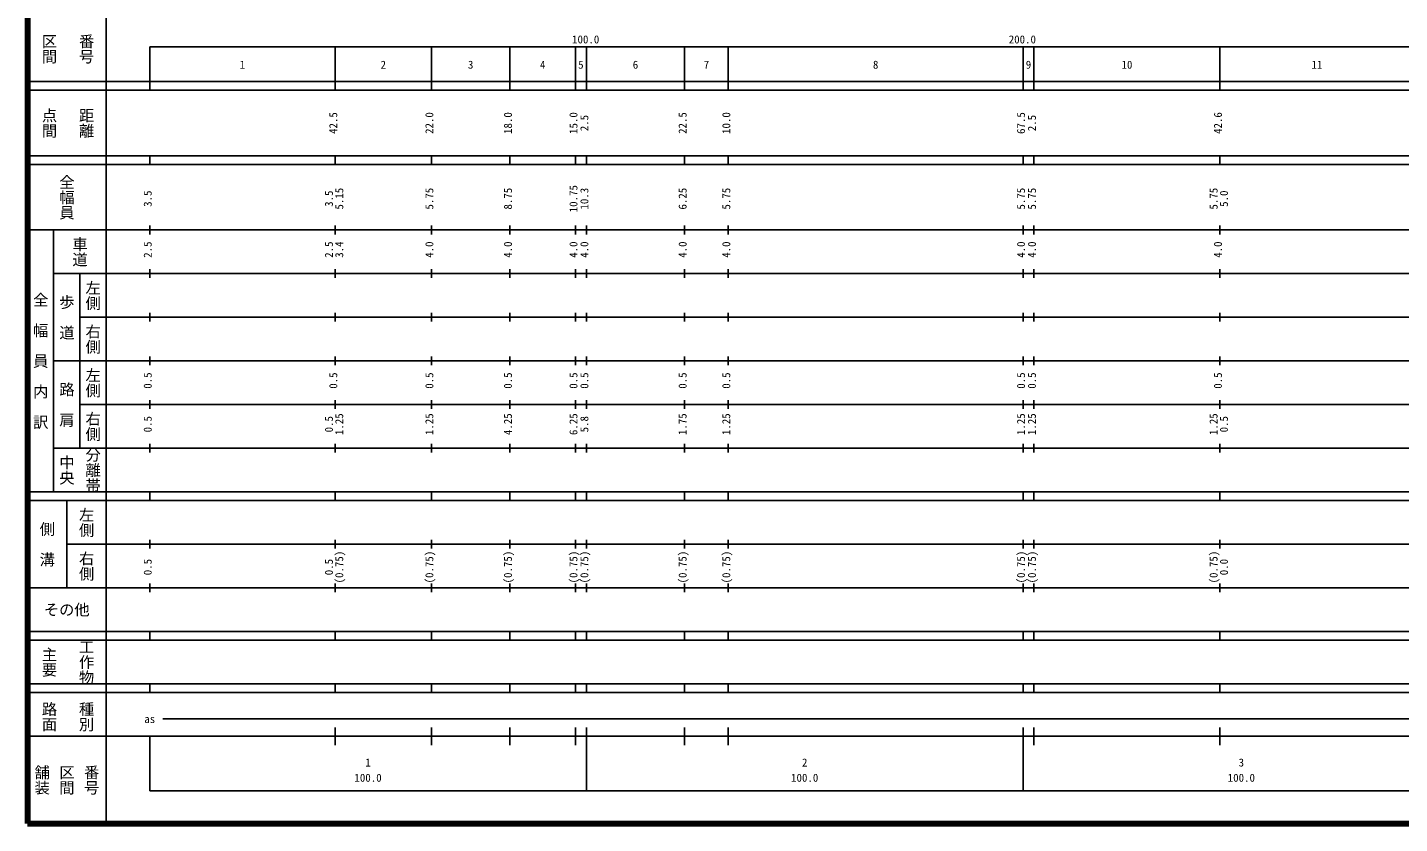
# Model space of a CAD drawing. Units: millimetres on the paper. Extents: x 40 to 680, y 20 to 380.
# Drawn here: x 40 to 354.2, y 20 to 202.4 of the extents above; entities that cross this region are included whole.
import ezdxf
from ezdxf.enums import TextEntityAlignment as Align

# ---------------------------------------------------------------- set-up
doc = ezdxf.new("R2010")
doc.units = ezdxf.units.MM
doc.layers.add('M-TTL', color=2, linetype='Continuous', lineweight=140)
doc.layers.add('M-TTL-BAND', color=7, linetype='Continuous', lineweight=25)
doc.styles.add('@ＭＳ ゴシック', font='')
doc.styles.add('ＭＳ ゴシック', font='')
doc.styles.get('@ＭＳ ゴシック').set_extended_font_data('@MS Gothic')
doc.styles.get('ＭＳ ゴシック').set_extended_font_data('MS Gothic')

msp = doc.modelspace()

# ---------------------------------------------------------------- linework, layer by layer
at = {"layer": 'M-TTL'}
for p, q in [((40, 380), (40, 20)), ((40, 20), (680, 20))]:
    msp.add_line(p, q, dxfattribs=at)
at = {"layer": 'M-TTL-BAND'}
for p, q in [((58, 370), (58, 20)), ((68, 198), (579, 198)), ((68, 198), (68, 188)), ((110.5, 188), (110.5, 198)), ((132.5, 188), (132.5, 198)), ((150.5, 188), (150.5, 198)), ((165.5, 188), (165.5, 198)), ((168, 188), (168, 198)), ((190.5, 188), (190.5, 198)), ((200.5, 188), (200.5, 198)), ((268, 188), (268, 198)), ((270.5, 188), (270.5, 198)), ((313.1, 188), (313.1, 198)), ((40, 190), (579, 190)), ((40, 188), (579, 188)), ((40, 173), (579, 173)), ((68, 171), (68, 173)), ((110.5, 171), (110.5, 173)), ((132.5, 171), (132.5, 173)), ((150.5, 171), (150.5, 173)), ((165.5, 171), (165.5, 173)), ((168, 171), (168, 173)), ((190.5, 171), (190.5, 173)), ((200.5, 171), (200.5, 173)), ((268, 171), (268, 173)), ((270.5, 171), (270.5, 173)), ((313.1, 171), (313.1, 173)), ((40, 171), (579, 171)), ((40, 156), (579, 156)), ((46, 96), (46, 156)), ((68, 155), (68, 157)), ((110.5, 155), (110.5, 157)), ((132.5, 155), (132.5, 157)), ((150.5, 155), (150.5, 157)), ((165.5, 155), (165.5, 157)), ((168, 155), (168, 157)), ((190.5, 155), (190.5, 157)), ((200.5, 155), (200.5, 157)), ((268, 155), (268, 157)), ((270.5, 155), (270.5, 157)), ((313.1, 155), (313.1, 157)), ((46, 146), (579, 146)), ((52, 146), (52, 106)), ((68, 145), (68, 147)), ((110.5, 145), (110.5, 147)), ((132.5, 145), (132.5, 147)), ((150.5, 145), (150.5, 147)), ((165.5, 145), (165.5, 147)), ((168, 145), (168, 147)), ((190.5, 145), (190.5, 147)), ((200.5, 145), (200.5, 147)), ((268, 145), (268, 147)), ((270.5, 145), (270.5, 147)), ((313.1, 145), (313.1, 147)), ((52, 136), (579, 136)), ((68, 135), (68, 137)), ((110.5, 135), (110.5, 137)), ((132.5, 135), (132.5, 137)), ((150.5, 135), (150.5, 137)), ((165.5, 135), (165.5, 137)), ((168, 135), (168, 137)), ((190.5, 135), (190.5, 137)), ((200.5, 135), (200.5, 137)), ((268, 135), (268, 137)), ((270.5, 135), (270.5, 137)), ((313.1, 135), (313.1, 137)), ((46, 126), (579, 126)), ((68, 125), (68, 127)), ((110.5, 125), (110.5, 127)), ((132.5, 125), (132.5, 127)), ((150.5, 125), (150.5, 127)), ((165.5, 125), (165.5, 127)), ((168, 125), (168, 127)), ((190.5, 125), (190.5, 127)), ((200.5, 125), (200.5, 127)), ((268, 125), (268, 127)), ((270.5, 125), (270.5, 127)), ((313.1, 125), (313.1, 127)), ((68, 115), (68, 117)), ((110.5, 115), (110.5, 117)), ((132.5, 115), (132.5, 117)), ((150.5, 115), (150.5, 117)), ((165.5, 115), (165.5, 117)), ((168, 115), (168, 117)), ((190.5, 115), (190.5, 117)), ((200.5, 115), (200.5, 117)), ((268, 115), (268, 117)), ((270.5, 115), (270.5, 117)), ((313.1, 115), (313.1, 117)), ((52, 116), (579, 116)), ((68, 105), (68, 107)), ((110.5, 105), (110.5, 107)), ((132.5, 105), (132.5, 107)), ((150.5, 105), (150.5, 107)), ((165.5, 105), (165.5, 107)), ((168, 105), (168, 107)), ((190.5, 105), (190.5, 107)), ((200.5, 105), (200.5, 107)), ((268, 105), (268, 107)), ((270.5, 105), (270.5, 107)), ((313.1, 105), (313.1, 107)), ((46, 106), (579, 106)), ((40, 96), (579, 96)), ((68, 94), (68, 96)), ((110.5, 94), (110.5, 96)), ((132.5, 94), (132.5, 96)), ((150.5, 94), (150.5, 96)), ((165.5, 94), (165.5, 96)), ((168, 94), (168, 96)), ((190.5, 94), (190.5, 96)), ((200.5, 94), (200.5, 96)), ((268, 94), (268, 96)), ((270.5, 94), (270.5, 96)), ((313.1, 94), (313.1, 96)), ((40, 94), (579, 94)), ((49, 94), (49, 74)), ((68, 83), (68, 85)), ((110.5, 83), (110.5, 85)), ((132.5, 83), (132.5, 85)), ((150.5, 83), (150.5, 85)), ((165.5, 83), (165.5, 85)), ((168, 83), (168, 85)), ((190.5, 83), (190.5, 85)), ((200.5, 83), (200.5, 85)), ((268, 83), (268, 85)), ((270.5, 83), (270.5, 85)), ((313.1, 83), (313.1, 85)), ((49, 84), (579, 84)), ((40, 74), (579, 74)), ((68, 73), (68, 75)), ((110.5, 73), (110.5, 75)), ((132.5, 73), (132.5, 75)), ((150.5, 73), (150.5, 75)), ((165.5, 73), (165.5, 75)), ((168, 73), (168, 75)), ((190.5, 73), (190.5, 75)), ((200.5, 73), (200.5, 75)), ((268, 73), (268, 75)), ((270.5, 73), (270.5, 75)), ((313.1, 73), (313.1, 75)), ((40, 64), (579, 64)), ((68, 62), (68, 64)), ((110.5, 62), (110.5, 64)), ((132.5, 62), (132.5, 64)), ((150.5, 62), (150.5, 64)), ((165.5, 62), (165.5, 64)), ((168, 62), (168, 64)), ((190.5, 62), (190.5, 64)), ((200.5, 62), (200.5, 64)), ((268, 62), (268, 64)), ((270.5, 62), (270.5, 64)), ((313.1, 62), (313.1, 64)), ((40, 62), (579, 62)), ((40, 52), (579, 52)), ((68, 50), (68, 52)), ((110.5, 50), (110.5, 52)), ((132.5, 50), (132.5, 52)), ((150.5, 50), (150.5, 52)), ((165.5, 50), (165.5, 52)), ((168, 50), (168, 52)), ((190.5, 50), (190.5, 52)), ((200.5, 50), (200.5, 52)), ((268, 50), (268, 52)), ((270.5, 50), (270.5, 52)), ((313.1, 50), (313.1, 52)), ((40, 50), (579, 50)), ((71, 44), (565, 44)), ((110.5, 38), (110.5, 42)), ((132.5, 38), (132.5, 42)), ((150.5, 38), (150.5, 42)), ((165.5, 38), (165.5, 42)), ((168, 27.5), (168, 42)), ((190.5, 38), (190.5, 42)), ((200.5, 38), (200.5, 42)), ((268, 27.5), (268, 42)), ((270.5, 38), (270.5, 42)), ((313.1, 38), (313.1, 42)), ((40, 40), (579, 40)), ((68, 40), (68, 27.5)), ((68, 27.5), (579, 27.5))]:
    msp.add_line(p, q, dxfattribs=at)

# ---------------------------------------------------------------- texts
at = {"layer": 'M-TTL-BAND', "style": '@ＭＳ ゴシック'}
for s, p in [('区間', (45, 197.5)), ('番号', (53.5, 197.5)), ('点間', (45, 180.5)), ('距離', (53.5, 180.5)), ('全幅員', (49, 163.5)), ('車道', (52, 151)), ('全\u3000幅\u3000員\u3000内\u3000訳', (43, 126)), ('左側', (55, 141)), ('歩\u3000道', (49, 136)), ('右側', (55, 131)), ('左側', (55, 121)), ('路\u3000肩', (49, 116)), ('右側', (55, 111)), ('中央', (49, 101)), ('分離帯', (55, 101)), ('左側', (53.5, 89)), ('側\u3000溝', (44.5, 84)), ('右側', (53.5, 79)), ('主要', (45, 57)), ('工作物', (53.5, 57)), ('路面', (45, 44.5)), ('種別', (53.5, 44.5)), ('舗装', (43.333, 30)), ('区間', (49, 30)), ('番号', (54.667, 30))]:
    msp.add_text(s, height=2.566, rotation=270, dxfattribs=at).set_placement(p, align=Align.MIDDLE_CENTER)
at = {"layer": 'M-TTL-BAND', "style": 'ＭＳ ゴシック'}
for s, p in [('100.0', (167.844, 198.195)), ('200.0', (267.844, 198.195)), ('1', (89.25, 192.405)), ('2', (121.5, 192.405)), ('3', (141.5, 192.405)), ('4', (158, 192.405)), ('5', (166.75, 192.405)), ('6', (179.25, 192.405)), ('7', (195.5, 192.405)), ('8', (234.25, 192.405)), ('9', (269.25, 192.405)), ('10', (291.8, 192.405)), ('11', (335.3, 192.405)), ('as', (68, 42.5)), ('1', (118, 32.523)), ('2', (218, 32.523)), ('3', (318, 32.523)), ('100.0', (118, 29.033)), ('100.0', (218, 29.033)), ('100.0', (318, 29.033))]:
    msp.add_text(s, height=1.833, dxfattribs=at).set_placement(p, align=Align.BOTTOM_CENTER)
for s, p in [('42.5', (111.5, 180.5)), ('22.0', (133.5, 180.5)), ('18.0', (151.5, 180.5)), ('15.0', (166.5, 180.5)), ('22.5', (191.5, 180.5)), ('10.0', (201.5, 180.5)), ('67.5', (269, 180.5)), ('42.6', (314.1, 180.5)), ('2.5', (169, 180.5)), ('2.5', (271.5, 180.5)), ('3.5', (69, 163.174)), ('3.5', (110.5, 163.174)), ('5.15', (112.87, 163.174)), ('5.75', (133.5, 163.174)), ('8.75', (151.5, 163.174)), ('10.75', (166.5, 163.174)), ('10.3', (169, 163.174)), ('6.25', (191.5, 163.174)), ('5.75', (201.5, 163.174)), ('5.75', (269, 163.174)), ('5.75', (271.5, 163.174)), ('5.75', (313.1, 163.174)), ('5.0', (315.47, 163.174)), ('2.5', (69, 151.5)), ('2.5', (110.5, 151.5)), ('3.4', (112.87, 151.5)), ('4.0', (133.5, 151.5)), ('4.0', (151.5, 151.5)), ('4.0', (166.5, 151.5)), ('4.0', (169, 151.5)), ('4.0', (191.5, 151.5)), ('4.0', (201.5, 151.5)), ('4.0', (269, 151.5)), ('4.0', (271.5, 151.5)), ('4.0', (314.1, 151.5)), ('0.5', (69, 121.5)), ('0.5', (111.5, 121.5)), ('0.5', (133.5, 121.5)), ('0.5', (151.5, 121.5)), ('0.5', (166.5, 121.5)), ('0.5', (169, 121.5)), ('0.5', (191.5, 121.5)), ('0.5', (201.5, 121.5)), ('0.5', (269, 121.5)), ('0.5', (271.5, 121.5)), ('0.5', (314.1, 121.5)), ('0.5', (69, 111.5)), ('0.5', (110.5, 111.5)), ('1.25', (112.87, 111.5)), ('1.25', (133.5, 111.5)), ('4.25', (151.5, 111.5)), ('6.25', (166.5, 111.5)), ('5.8', (169, 111.5)), ('1.75', (191.5, 111.5)), ('1.25', (201.5, 111.5)), ('1.25', (269, 111.5)), ('1.25', (271.5, 111.5)), ('1.25', (313.1, 111.5)), ('0.5', (315.47, 111.5)), ('(0.75)', (112.87, 78.764)), ('(0.75)', (133.5, 78.764)), ('(0.75)', (151.5, 78.764)), ('(0.75)', (166.5, 78.764)), ('(0.75)', (169, 78.764)), ('(0.75)', (191.5, 78.764)), ('(0.75)', (201.5, 78.764)), ('(0.75)', (269, 78.764)), ('(0.75)', (271.5, 78.764)), ('(0.75)', (313.1, 78.764)), ('0.5', (69, 78.764)), ('0.5', (110.5, 78.764)), ('0.0', (315.47, 78.764))]:
    msp.add_text(s, height=1.833, rotation=90, dxfattribs=at).set_placement(p, align=Align.BOTTOM_CENTER)
msp.add_text('その他', height=2.566, dxfattribs=at).set_placement((49, 69), align=Align.MIDDLE_CENTER)

doc.saveas('drawing.dxf')
